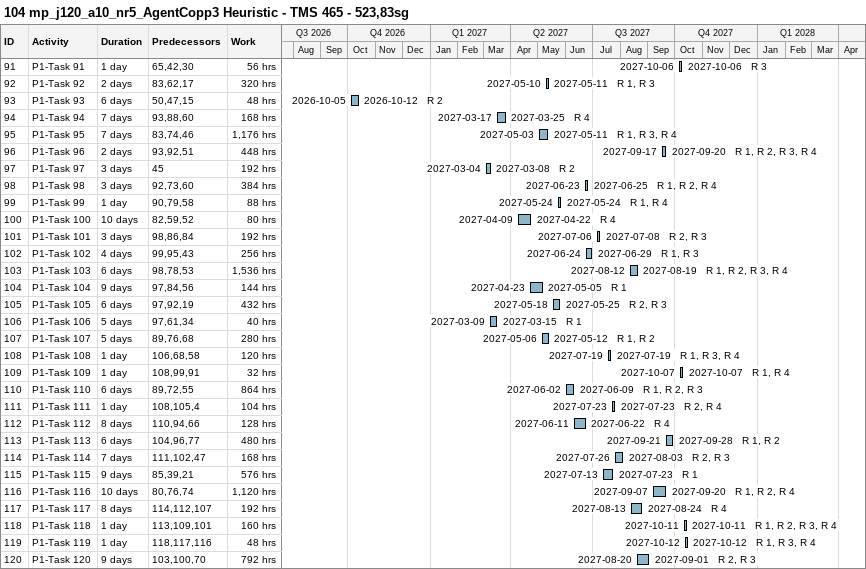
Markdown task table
104 mp_j120_a10_nr5_AgentCopp3 Heuristic - TMS 465 - 523,83sg

| ID | Task | Duration | Start | Finish | Predecessors | Resources | Work (h) |
|---|---|---|---|---|---|---|---|
| 91 | P1-Task 91 | 1d | 2027-10-06 | 2027-10-06 | 65, 42, 30 | R 3 | 56 |
| 92 | P1-Task 92 | 2d | 2027-05-10 | 2027-05-11 | 83, 62, 17 | R 1, R 3 | 320 |
| 93 | P1-Task 93 | 6d | 2026-10-05 | 2026-10-12 | 50, 47, 15 | R 2 | 48 |
| 94 | P1-Task 94 | 7d | 2027-03-17 | 2027-03-25 | 93, 88, 60 | R 4 | 168 |
| 95 | P1-Task 95 | 7d | 2027-05-03 | 2027-05-11 | 83, 74, 46 | R 1, R 3, R 4 | 1176 |
| 96 | P1-Task 96 | 2d | 2027-09-17 | 2027-09-20 | 93, 92, 51 | R 1, R 2, R 3, R 4 | 448 |
| 97 | P1-Task 97 | 3d | 2027-03-04 | 2027-03-08 | 45 | R 2 | 192 |
| 98 | P1-Task 98 | 3d | 2027-06-23 | 2027-06-25 | 92, 73, 60 | R 1, R 2, R 4 | 384 |
| 99 | P1-Task 99 | 1d | 2027-05-24 | 2027-05-24 | 90, 79, 58 | R 1, R 4 | 88 |
| 100 | P1-Task 100 | 10d | 2027-04-09 | 2027-04-22 | 82, 59, 52 | R 4 | 80 |
| 101 | P1-Task 101 | 3d | 2027-07-06 | 2027-07-08 | 98, 86, 84 | R 2, R 3 | 192 |
| 102 | P1-Task 102 | 4d | 2027-06-24 | 2027-06-29 | 99, 95, 43 | R 1, R 3 | 256 |
| 103 | P1-Task 103 | 6d | 2027-08-12 | 2027-08-19 | 98, 78, 53 | R 1, R 2, R 3, R 4 | 1536 |
| 104 | P1-Task 104 | 9d | 2027-04-23 | 2027-05-05 | 97, 84, 56 | R 1 | 144 |
| 105 | P1-Task 105 | 6d | 2027-05-18 | 2027-05-25 | 97, 92, 19 | R 2, R 3 | 432 |
| 106 | P1-Task 106 | 5d | 2027-03-09 | 2027-03-15 | 97, 61, 34 | R 1 | 40 |
| 107 | P1-Task 107 | 5d | 2027-05-06 | 2027-05-12 | 89, 76, 68 | R 1, R 2 | 280 |
| 108 | P1-Task 108 | 1d | 2027-07-19 | 2027-07-19 | 106, 68, 58 | R 1, R 3, R 4 | 120 |
| 109 | P1-Task 109 | 1d | 2027-10-07 | 2027-10-07 | 108, 99, 91 | R 1, R 4 | 32 |
| 110 | P1-Task 110 | 6d | 2027-06-02 | 2027-06-09 | 89, 72, 55 | R 1, R 2, R 3 | 864 |
| 111 | P1-Task 111 | 1d | 2027-07-23 | 2027-07-23 | 108, 105, 4 | R 2, R 4 | 104 |
| 112 | P1-Task 112 | 8d | 2027-06-11 | 2027-06-22 | 110, 94, 66 | R 4 | 128 |
| 113 | P1-Task 113 | 6d | 2027-09-21 | 2027-09-28 | 104, 96, 77 | R 1, R 2 | 480 |
| 114 | P1-Task 114 | 7d | 2027-07-26 | 2027-08-03 | 111, 102, 47 | R 2, R 3 | 168 |
| 115 | P1-Task 115 | 9d | 2027-07-13 | 2027-07-23 | 85, 39, 21 | R 1 | 576 |
| 116 | P1-Task 116 | 10d | 2027-09-07 | 2027-09-20 | 80, 76, 74 | R 1, R 2, R 4 | 1120 |
| 117 | P1-Task 117 | 8d | 2027-08-13 | 2027-08-24 | 114, 112, 107 | R 4 | 192 |
| 118 | P1-Task 118 | 1d | 2027-10-11 | 2027-10-11 | 113, 109, 101 | R 1, R 2, R 3, R 4 | 160 |
| 119 | P1-Task 119 | 1d | 2027-10-12 | 2027-10-12 | 118, 117, 116 | R 1, R 3, R 4 | 48 |
| 120 | P1-Task 120 | 9d | 2027-08-20 | 2027-09-01 | 103, 100, 70 | R 2, R 3 | 792 |
